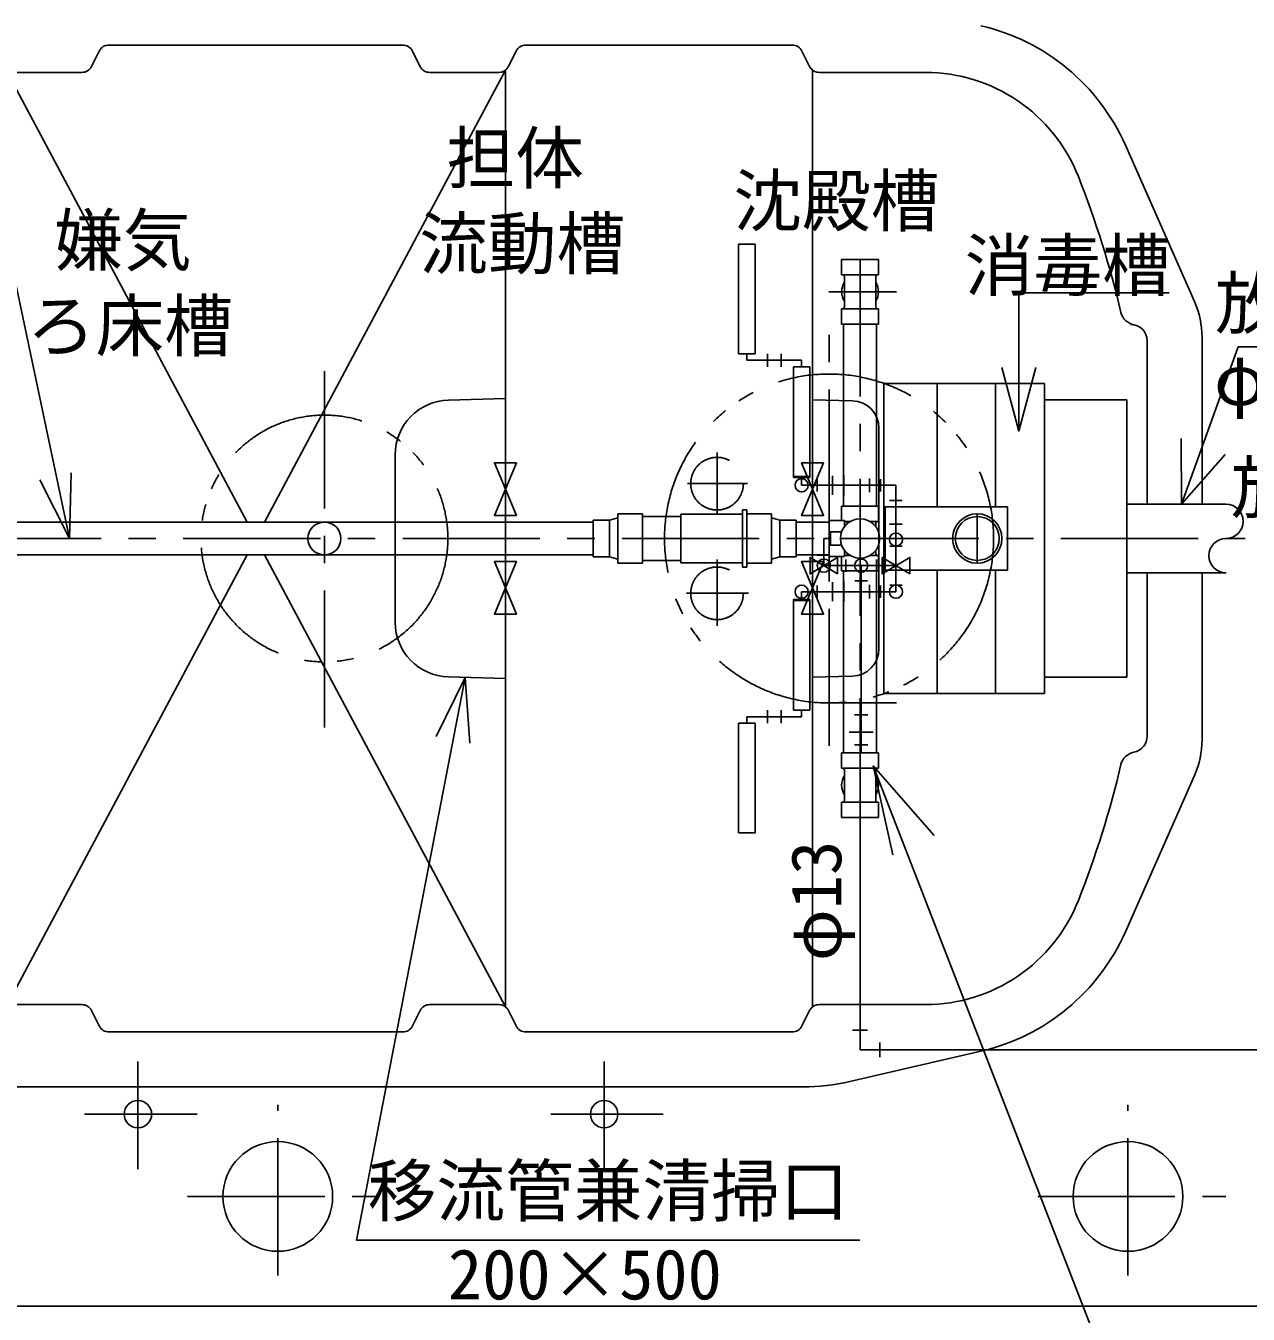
# Model space of a CAD drawing. Units: millimetres, scale not verified. Extents: x -14850 to 14850, y -10500 to 10500.
# Drawn here: x -9079 to -6850, y -431 to 1918 of the extents above; entities that cross this region are included whole.
import ezdxf
from ezdxf.enums import TextEntityAlignment as Align

# ---------------------------------------------------------------- set-up
doc = ezdxf.new("R2010")
doc.units = ezdxf.units.MM
doc.header["$LTSCALE"] = 50
for name, pattern in [('CHAIN1', [8, 5, -1, 1, -1]), ('DOUBLE_CHAIN1', [8.8, 5, -1, 0.6, -0.6, 0.6, -1]), ('LONG_DASHED1', [7, 6, -1])]:
    doc.linetypes.add(name, pattern=pattern)
for name, color, linetype, lineweight in [('0-0_機器', 2, 'Continuous', 25), ('0-1_空気管', 3, 'Continuous', 25), ('0-4_文字', 5, 'Continuous', 25), ('0-5_製作', 5, 'Continuous', 25)]:
    doc.layers.add(name, color=color, linetype=linetype, lineweight=lineweight)
doc.styles.add('ＭＳ ゴシック', font='')
doc.styles.get('ＭＳ ゴシック').set_extended_font_data('MS Gothic')

msp = doc.modelspace()

# ---------------------------------------------------------------- linework, layer by layer
at = {"layer": '0-0_機器', "linetype": 'CHAIN1'}
for p, q in [((-8619.26, -360.6), (-8619.26, -49.57)), ((-7069.26, -360.6), (-7069.26, -49.57)), ((-8783.65, -216.64), (-8440.74, -216.64)), ((-7233.65, -216.64), (-6890.74, -216.64))]:
    msp.add_line(p, q, dxfattribs=at)
at = {"layer": '0-0_機器'}
msp.add_line((-10419.26, -416.64), (-6819.26, -416.64), dxfattribs=at)
for centre in [(-8619.26, -216.64), (-7069.26, -216.64)]:
    msp.add_circle(centre, 100, dxfattribs=at)
at = {"layer": '0-1_空気管'}
for p, q in [((-8926.9, 1883.36), (-8391.71, 1883.36)), ((-8166.81, 1883.36), (-7681.62, 1883.36)), ((-8958.73, 1844.41), (-8944.79, 1872.3)), ((-8373.77, 1872.18), (-8360.17, 1844.53)), ((-8198.36, 1844.53), (-8184.76, 1872.18)), ((-7663.73, 1872.3), (-7649.79, 1844.41)), ((-8675.24, 1013.36), (-9114.26, 1837.63)), ((-9101.9, 1833.36), (-8976.62, 1833.36)), ((-8643.28, 1013.36), (-8204.26, 1837.39)), ((-8342.22, 1833.36), (-8216.3, 1833.36)), ((-8204.26, 129.08), (-8204.26, 1837.39)), ((-7644.26, 1837.63), (-7644.26, 129.08)), ((-7631.9, 1833.36), (-7438.73, 1833.36)), ((-6948.01, 1415.72), (-7074, 1700.71)), ((-7779.26, 1320.36), (-7779.26, 1520.36)), ((-7779.26, 1520.36), (-7749.26, 1520.36)), ((-7749.26, 1520.36), (-7749.26, 1320.36)), ((-7524.26, 1492.36), (-7591.26, 1492.36)), ((-7591.26, 1464.26), (-7591.26, 1492.36)), ((-7524.26, 1464.26), (-7524.26, 1492.36)), ((-7524.26, 1464.26), (-7591.26, 1464.26)), ((-7586.36, 1405.56), (-7586.36, 1461.16)), ((-7529.16, 1405.56), (-7529.16, 1461.16)), ((-7591.26, 1402.45), (-7591.26, 1374.36)), ((-7524.26, 1402.45), (-7591.26, 1402.45)), ((-7524.26, 1402.45), (-7524.26, 1374.36)), ((-7524.26, 1374.36), (-7591.26, 1374.36)), ((-7587.76, 1042.36), (-7587.76, 1374.36)), ((-7527.76, 1042.36), (-7527.76, 1374.36)), ((-7034.26, 1343.71), (-7034.26, 1045.86)), ((-6934.26, 1045.86), (-6934.26, 1350.62)), ((-7779.26, 1320.36), (-7749.26, 1320.36)), ((-7764.26, 1320.36), (-7764.26, 1308.36)), ((-7726.76, 1296.36), (-7726.76, 1320.36)), ((-7701.76, 1320.36), (-7701.76, 1296.36)), ((-6971.66, 1045.86), (-6868.44, 1332.74)), ((-6868.44, 1332.74), (-6527.81, 1332.74)), ((-7764.26, 1308.36), (-7664.26, 1308.36)), ((-7679.26, 1094.86), (-7679.26, 1296.36)), ((-7679.26, 1296.36), (-7649.26, 1296.36)), ((-7664.26, 1308.36), (-7664.26, 1296.36)), ((-7649.26, 1296.36), (-7649.26, 1094.86)), ((-7514.11, 1265.86), (-7221.4, 1266.33)), ((-7514.11, 700.86), (-7514.11, 1265.86)), ((-7417.27, 1040.86), (-7417.27, 1266.02)), ((-7310.61, 1040.86), (-7310.61, 1266.19)), ((-7221.4, 700.39), (-7221.4, 1266.33)), ((-8204.26, 1238.62), (-8307.88, 1235.91)), ((-7571.95, 1234.63), (-7644.26, 1236.53)), ((-7221.4, 1236.46), (-7071.31, 1236.26)), ((-7071.31, 730.46), (-7071.31, 1236.26)), ((-7523.26, 1184.65), (-7523.26, 782.07)), ((-6972.47, 1165.86), (-6971.66, 1045.86)), ((-8405.26, 1135.94), (-8405.26, 830.77)), ((-6971.66, 1045.86), (-6892.19, 1136.81)), ((-9053.16, 1090.35), (-8998.81, 983.36)), ((-8998.81, 983.36), (-8995.84, 1103.32)), ((-7679.26, 1096.36), (-7649.26, 1096.36)), ((-7679.26, 1094.86), (-7649.26, 1094.86)), ((-7664.26, 1080.36), (-7664.26, 1094.86)), ((-7636.2, 1068.86), (-7636.2, 1091.86)), ((-7608.26, 1097.86), (-7608.26, 1062.86)), ((-7587.26, 1098.86), (-7587.26, 1061.86)), ((-7540.26, 1092.86), (-7540.26, 1067.86)), ((-7520.26, 1091.86), (-7520.26, 1068.86)), ((-7492.26, 1080.36), (-7664.26, 1080.36)), ((-7492.26, 1080.36), (-7492.26, 886.36)), ((-7764.26, 931.36), (-7764.26, 1035.36)), ((-7524.26, 1042.36), (-7591.26, 1042.36)), ((-7591.26, 1016.11), (-7591.26, 1042.36)), ((-7524.26, 1014.26), (-7524.26, 1042.36)), ((-7503.76, 1052.36), (-7480.76, 1052.36)), ((-6890.51, 1045.86), (-7071.31, 1045.86)), ((-9905.3, 1013.36), (-8044.26, 1013.36)), ((-8044.26, 949.86), (-8044.26, 1016.86)), ((-8014.26, 1016.86), (-8014.26, 949.86)), ((-7999.26, 1028.36), (-7954.26, 1028.36)), ((-7999.26, 1028.36), (-7999.26, 938.36)), ((-7954.26, 1028.36), (-7954.26, 938.36)), ((-7884.26, 1023.36), (-7954.26, 1023.36)), ((-7884.26, 1027.86), (-7771.76, 1027.86)), ((-7884.26, 1027.86), (-7884.26, 938.86)), ((-7719.26, 1028.36), (-7764.26, 1028.36)), ((-7719.26, 1028.36), (-7719.26, 938.36)), ((-7704.26, 949.86), (-7704.26, 1016.86)), ((-7674.26, 949.86), (-7674.26, 1016.86)), ((-7674.26, 1013.36), (-7613.76, 1013.36)), ((-7613.76, 950.61), (-7613.76, 1015.81)), ((-7613.46, 1016.11), (-7586.26, 1016.11)), ((-7586.26, 1005.17), (-7586.26, 1016.11)), ((-7576.01, 1014.26), (-7586.26, 1014.26)), ((-7586.26, 1013.86), (-7576.68, 1013.86)), ((-7524.26, 1014.26), (-7539.51, 1014.26)), ((-7529.16, 1005.04), (-7529.16, 1011.16)), ((-7480.76, 1009.36), (-7503.76, 1009.36)), ((-7623.76, 983.36), (-7623.76, 933.86)), ((-7611.76, 983.36), (-7623.76, 983.36)), ((-7481.26, 969.36), (-7503.26, 969.36)), ((-8534.26, 953.36), (-9905.3, 953.36)), ((-9114.26, 129.35), (-8675.25, 953.36)), ((-8204.26, 129.08), (-8643.28, 953.36)), ((-8044.26, 953.36), (-8534.26, 953.36)), ((-7884.26, 943.36), (-7954.26, 943.36)), ((-7674.26, 953.36), (-7613.76, 953.36)), ((-7613.76, 952.89), (-7635.76, 952.89)), ((-7591.26, 950.61), (-7591.26, 924.36)), ((-7586.26, 952.86), (-7576.68, 952.86)), ((-7576.01, 952.46), (-7586.26, 952.46)), ((-7583.76, 945.36), (-7583.76, 922.36)), ((-7524.26, 952.46), (-7539.51, 952.46)), ((-7529.16, 955.56), (-7529.16, 961.68)), ((-7527.76, 592.36), (-7527.76, 945.36)), ((-7524.26, 952.46), (-7524.26, 924.36)), ((-7999.26, 938.36), (-7954.26, 938.36)), ((-7884.26, 938.86), (-7771.76, 938.86)), ((-7764.26, 931.36), (-7771.76, 931.36)), ((-7719.26, 938.36), (-7764.26, 938.36)), ((-7492.26, 933.86), (-7623.76, 933.86)), ((-7524.26, 924.36), (-7591.26, 924.36)), ((-7587.76, 592.36), (-7587.76, 924.36)), ((-7555.76, 933.86), (-7555.76, 592.4)), ((-7417.27, 700.7), (-7417.27, 925.86)), ((-7310.61, 925.86), (-7310.61, 700.53)), ((-7071.31, 920.86), (-6890.51, 920.86)), ((-7034.26, 920.86), (-7034.26, 623.01)), ((-6934.26, 616.09), (-6934.26, 920.86)), ((-7636.2, 897.86), (-7636.2, 874.86)), ((-7608.26, 903.86), (-7608.26, 868.86)), ((-7591.38, 898.89), (-7591.38, 898.86)), ((-7587.26, 904.86), (-7587.26, 867.86)), ((-7567.26, 905.86), (-7544.26, 905.86)), ((-7540.26, 898.86), (-7540.26, 873.86)), ((-7520.26, 897.86), (-7520.26, 874.86)), ((-7481.26, 898.36), (-7503.26, 898.36)), ((-7679.26, 871.86), (-7679.26, 670.36)), ((-7679.26, 871.86), (-7649.26, 871.86)), ((-7679.26, 870.36), (-7649.26, 870.36)), ((-7492.26, 886.36), (-7664.26, 886.36)), ((-7664.26, 871.86), (-7664.26, 886.36)), ((-7649.26, 670.36), (-7649.26, 871.86)), ((-8277.8, 730.02), (-8475.78, -296.04)), ((-8204.26, 728.1), (-8307.88, 730.81)), ((-7571.95, 732.08), (-7644.26, 730.19)), ((-7071.31, 730.46), (-7221.4, 730.26)), ((-7221.4, 700.39), (-7514.11, 700.86)), ((-7764.26, 646.36), (-7764.26, 658.36)), ((-7764.26, 658.36), (-7664.26, 658.36)), ((-7726.76, 670.36), (-7726.76, 646.36)), ((-7701.76, 646.36), (-7701.76, 670.36)), ((-7649.26, 670.36), (-7679.26, 670.36)), ((-7664.26, 658.36), (-7664.26, 670.36)), ((-7567.76, 662.01), (-7543.76, 662.01)), ((-7779.26, 646.36), (-7779.26, 446.36)), ((-7779.26, 646.36), (-7749.26, 646.36)), ((-7749.26, 446.36), (-7749.26, 646.36)), ((-7577.76, 630.01), (-7533.76, 630.01)), ((-7524.26, 592.36), (-7591.26, 592.36)), ((-7591.26, 564.26), (-7591.26, 592.36)), ((-7567.76, 607.01), (-7543.76, 607.01)), ((-7524.26, 564.26), (-7524.26, 592.36)), ((-7524.26, 564.26), (-7591.26, 564.26)), ((-7533.72, 568.97), (-7497.99, 406.54)), ((-7422.86, 441.41), (-7533.72, 568.97)), ((-7533.72, 568.97), (-7096.9, -555.72)), ((-7586.36, 505.56), (-7586.36, 561.16)), ((-7529.16, 505.56), (-7529.16, 561.16)), ((-7074, 266.01), (-6948.01, 550.99)), ((-7591.26, 502.46), (-7591.26, 474.36)), ((-7524.26, 502.46), (-7591.26, 502.46)), ((-7524.26, 502.46), (-7524.26, 474.36)), ((-7524.26, 474.36), (-7591.26, 474.36)), ((-7779.26, 446.36), (-7749.26, 446.36)), ((-9102.25, 133.36), (-8976.62, 133.36)), ((-8958.73, 122.31), (-8944.79, 94.42)), ((-8373.73, 94.42), (-8359.79, 122.31)), ((-8341.9, 133.36), (-8216.62, 133.36)), ((-8198.73, 122.31), (-8184.79, 94.42)), ((-7663.73, 94.42), (-7649.79, 122.31)), ((-7631.9, 133.36), (-7438.73, 133.36)), ((-8926.9, 83.36), (-8391.62, 83.36)), ((-8166.9, 83.36), (-7681.62, 83.36)), ((-7576.17, -6.85), (-7337.45, 48.26)), ((-9779.03, -16.64), (-7662.1, -16.64)), ((-7557.99, -296.04), (-8475.78, -296.04))]:
    msp.add_line(p, q, dxfattribs=at)
at = {"layer": '0-1_空気管', "linetype": 'CHAIN1'}
for p, q in [((-7557.76, 1492.36), (-7557.76, 474.36)), ((-7614.49, 1433.36), (-7491.28, 1433.36)), ((-7614.26, 604.99), (-7614.26, 1381.99)), ((-8534.26, 638.36), (-8534.26, 1328.36)), ((-7818.48, 1140.36), (-7818.48, 1026.66)), ((-7872.02, 1083.36), (-7763, 1083.36)), ((-7344.11, 938.36), (-7344.11, 1028.36)), ((-10391.47, 983.36), (-6855.55, 983.36)), ((-7818.48, 945.05), (-7818.48, 824.36)), ((-7874.03, 883.36), (-7760.99, 883.36))]:
    msp.add_line(p, q, dxfattribs=at)
at = {"layer": '0-1_空気管', "linetype": 'LONG_DASHED1'}
for p, q in [((-7664.26, 1096.36), (-7664.26, 1094.86)), ((-7764.26, 1028.36), (-7764.26, 938.36)), ((-7614.49, 683.36), (-7491.28, 683.36))]:
    msp.add_line(p, q, dxfattribs=at)
at = {"layer": '0-1_空気管'}
for points in [[(-8998.81, 983.36), (-9259.68, 2218.06), (-8787.05, 2218.06)], [(-7268.48, 1179.32), (-7268.48, 1431.16), (-6993.98, 1431.16)], [(-7299.54, 1295.23), (-7268.48, 1179.32), (-7237.43, 1295.23)], [(-7764.26, 1035.36), (-7771.76, 1035.36), (-7771.76, 931.36)], [(-8044.26, 1016.86), (-8014.26, 1016.86), (-7999.26, 1020.86)], [(-7674.26, 1016.86), (-7704.26, 1016.86), (-7719.26, 1020.86)], [(-7591.58, 995.36), (-7611.76, 995.36), (-7611.76, 971.36), (-7591.58, 971.36)], [(-8044.26, 949.86), (-8014.26, 949.86), (-7999.26, 945.86)], [(-7674.26, 949.86), (-7704.26, 949.86), (-7719.26, 945.86)], [(-7613.76, 950.61), (-7586.26, 950.61), (-7586.26, 961.55)], [(-8269.27, 610.33), (-8277.8, 730.02), (-8330.26, 622.09)], [(-8204.26, 213.67), (-8204.22, 214.54), (-8204.14, 215.54), (-8204.07, 216.29), (-8203.95, 217.19), (-8203.8, 218.08)]]:
    msp.add_lwpolyline(points, dxfattribs=at)
for points in [[(-8184.26, 1121.36), (-8224.26, 1121.36), (-8184.26, 1025.36), (-8224.26, 1025.36)], [(-7624.26, 1121.36), (-7664.26, 1121.36), (-7624.26, 1025.36), (-7664.26, 1025.36)], [(-7512.11, 1040.86), (-7289.11, 1040.86), (-7289.11, 925.86), (-7512.11, 925.86)], [(-8184.26, 941.36), (-8224.26, 941.36), (-8184.26, 845.36), (-8224.26, 845.36)], [(-7624.26, 941.36), (-7664.26, 941.36), (-7624.26, 845.36), (-7664.26, 845.36)], [(-7598.76, 918.86), (-7648.76, 948.86), (-7648.76, 918.86), (-7598.76, 948.86)], [(-7467.26, 918.86), (-7517.26, 948.86), (-7517.26, 918.86), (-7467.26, 948.86)]]:
    msp.add_lwpolyline(points, close=True, dxfattribs=at)
at = {"layer": '0-1_空気管', "linetype": 'DOUBLE_CHAIN1'}
for centre, radius in [((-7614.26, 983.36), 300), ((-8534.26, 983.36), 225), ((-7818.48, 1083.36), 48), ((-7818.48, 883.36), 48)]:
    msp.add_circle(centre, radius, dxfattribs=at)
at = {"layer": '0-1_空気管'}
for centre, radius in [((-7664.26, 1080.36), 12), ((-8534.26, 983.36), 30), ((-7557.76, 983.36), 35.89), ((-7344.11, 983.36), 45), ((-7344.11, 983.36), 40), ((-7492.26, 981.36), 12), ((-7623.76, 933.86), 12), ((-7555.76, 933.86), 12), ((-7664.26, 886.36), 12), ((-7492.26, 886.36), 12)]:
    msp.add_circle(centre, radius, dxfattribs=at)
for centre, radius, start, end in [((-7423.38, 1546.25), 382, 23.85048, 77), ((-8926.9, 1863.36), 20, 90, 153.43611), ((-8391.71, 1863.36), 20, 26.18626, 90), ((-8166.81, 1863.36), 20, 90, 153.81372), ((-7681.62, 1863.36), 20, 26.56387, 90), ((-8976.62, 1853.36), 20, 270, 333.43611), ((-8342.22, 1853.36), 20, 206.18626, 270), ((-8216.3, 1853.36), 20, 270, 333.81372), ((-7631.9, 1853.36), 20, 206.56384, 270), ((-7438.73, 1533.36), 300, 21.51007, 90), ((-8834.26, 983.36), 1800, 13.24481, 21.51007), ((-7589.46, 1461.16), 3.1, 0, 90), ((-7526.06, 1461.16), 3.1, 90, 180), ((-7557.76, 1433.36), 33.5, 148.62476, 211.37523), ((-7557.76, 1433.36), 33.5, 328.62476, 31.37523), ((-7095.26, 1350.62), 161, 0, 23.85048), ((-7589.46, 1405.56), 3.1, 270, 0), ((-7526.06, 1405.56), 3.1, 180, 270), ((-7052.94, 1402.64), 30, 193.24483, 259.1232), ((-7064.26, 1343.71), 30, 0, 90), ((-8305.26, 1135.94), 100, 91.5, 180), ((-7573.26, 1184.65), 50, 0, 88.49998), ((-6890.51, 1014.61), 31.25, 270, 90), ((-7613.46, 1015.81), 0.3, 90, 180), ((-7526.06, 1011.16), 3.1, 90, 180), ((-6890.51, 952.11), 31.25, 90, 270), ((-7526.06, 955.56), 3.1, 180, 270), ((-8305.26, 830.77), 100, 180, 268.5), ((-7573.26, 782.07), 50, 271.5, 0), ((-7064.26, 623.01), 30, 280.87679, 0), ((-7095.26, 616.09), 161, 336.14949, 359.99998), ((-7052.94, 564.08), 30, 100.87679, 166.75516), ((-7589.46, 561.16), 3.1, 0, 90), ((-7526.06, 561.16), 3.1, 90, 180), ((-8834.26, 983.36), 1800, 338.48991, 346.75516), ((-7557.76, 533.36), 33.5, 148.62476, 211.37523), ((-7557.76, 533.36), 33.5, 328.62476, 31.37523), ((-7589.46, 505.56), 3.1, 270, 0), ((-7526.06, 505.56), 3.1, 180, 270), ((-7438.73, 433.36), 300, 270, 338.48991), ((-7423.38, 420.47), 382, 283, 336.14951), ((-8976.62, 113.36), 20, 26.56387, 90), ((-8341.9, 113.36), 20, 90, 153.43611), ((-8216.62, 113.36), 20, 26.56387, 90), ((-7631.9, 113.36), 20, 90, 153.43611), ((-8926.9, 103.36), 20, 206.56384, 270), ((-8391.62, 103.36), 20, 270, 333.43611), ((-8166.9, 103.36), 20, 206.56384, 270), ((-7681.62, 103.36), 20, 270, 333.43611), ((-7662.1, 365.36), 382, 270, 283)]:
    msp.add_arc(centre, radius, start, end, dxfattribs=at)
at = {"layer": '0-4_文字', "color": 7}
for p, q in [((-8874.26, -166.85), (-8874.26, 29.64)), ((-8024.26, -166.85), (-8024.26, 29.64)), ((-8971.59, -66.64), (-8766.44, -66.64)), ((-8121.59, -66.64), (-7916.44, -66.64))]:
    msp.add_line(p, q, dxfattribs=at)
for centre in [(-8874.26, -66.64), (-8024.26, -66.64)]:
    msp.add_circle(centre, 25, dxfattribs=at)
at = {"layer": '0-5_製作', "color": 6}
for p, q in [((-7557.76, 50.71), (-7557.76, 474.36)), ((-7571.26, 86.71), (-7544.26, 86.71)), ((-6720.29, 50.71), (-7557.76, 50.71)), ((-7521.76, 64.21), (-7521.76, 37.21))]:
    msp.add_line(p, q, dxfattribs=at)

# ---------------------------------------------------------------- texts
at = {"layer": '0-1_空気管', "color": 4, "style": 'ＭＳ ゴシック'}
for s, p in [('担体', (-8311.45, 1603.79)), ('沈殿槽', (-7788.77, 1526.04)), ('嫌気', (-9026.68, 1454.04)), ('流動槽', (-8361.45, 1447.79)), ('消毒槽', (-7366.79, 1408.18)), ('放流管', (-6910.37, 1339.18)), ('ろ床槽', (-9076.68, 1298.04)), ('φ125', (-6912.38, 1199)), ('放流', (-6881.5, 1002.91)), ('移流管兼清掃口', (-8455.23, -279.85)), ('200×500', (-8309.22, -431.93))]:
    msp.add_text(s, height=91.79, dxfattribs=at).set_placement(p, align=Align.BOTTOM_LEFT)
at = {"layer": '0-5_製作', "color": 4, "style": 'ＭＳ ゴシック'}
msp.add_text('φ13', height=91.79, rotation=90, dxfattribs=at).set_placement((-7564.39, 212.5), align=Align.BOTTOM_LEFT)

doc.saveas('drawing.dxf')
